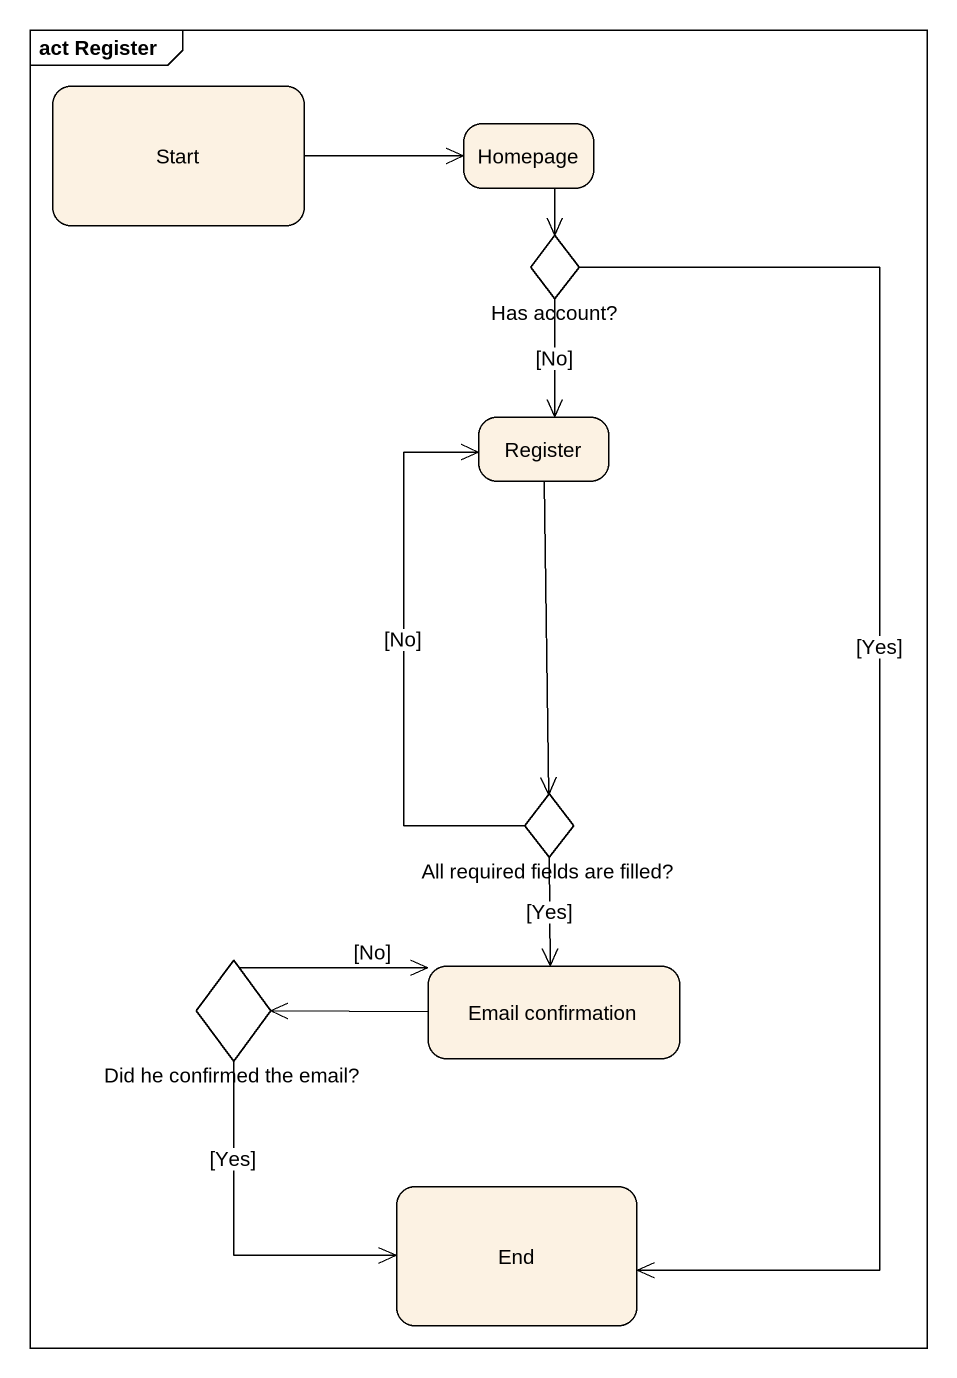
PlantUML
@startuml
mainframe act Register
hide empty description
state "Start" as Start_
state Homepage
state "Has account?" as Has_account <<choice>>
state Register
state "All required fields are filled?" as All_required_fields_are <<choice>>
state "Did he confirmed the email?" as Did_he_confirmed_the_email <<choice>>
state "Email confirmation" as Email_confirmation
state "End" as End_
Start_ -right-> Homepage
Homepage --> Has_account
Has_account --> Register : [No]
Has_account --> End_ : [Yes]
Register --> All_required_fields_are
All_required_fields_are -up-> Register : [No]
All_required_fields_are --> Email_confirmation : [Yes]
Did_he_confirmed_the_email -right-> Email_confirmation : [No]
Did_he_confirmed_the_email --> End_ : [Yes]
Email_confirmation -left-> Did_he_confirmed_the_email
@enduml
